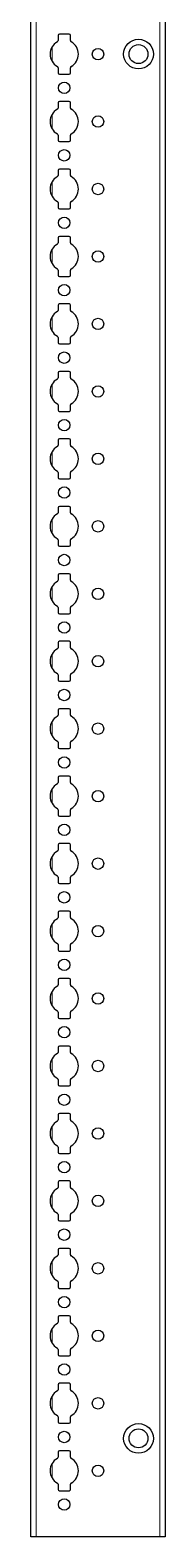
# Model space of a CAD drawing. Header units: millimetres. Extents: x -199 to 2589, y -2047 to 1507.
# Drawn here: x 2539 to 2589, y -852 to -293 of the extents above; entities that cross this region are included whole.
import ezdxf

# ---------------------------------------------------------------- set-up
doc = ezdxf.new("R2010")
doc.units = ezdxf.units.MM

msp = doc.modelspace()

# ---------------------------------------------------------------- linework, layer by layer
at = {"color": 7, "linetype": 'Continuous', "lineweight": 25}
for p, q in [((2539.35, -851.79), (2539.35, 247.21)), ((2589.05, 247.21), (2589.05, -851.79)), ((2549.4, -295.39), (2549.4, -297.27)), ((2553.5, -294.89), (2549.9, -294.89)), ((2554, -297.27), (2554, -295.39)), ((2549.4, -307.32), (2549.4, -309.19)), ((2549.9, -309.69), (2553.5, -309.69)), ((2554, -309.19), (2554, -307.32)), ((2549.4, -320.39), (2549.4, -322.27)), ((2553.5, -319.89), (2549.9, -319.89)), ((2554, -322.27), (2554, -320.39)), ((2549.4, -332.32), (2549.4, -334.19)), ((2549.9, -334.69), (2553.5, -334.69)), ((2554, -334.19), (2554, -332.32)), ((2549.4, -345.39), (2549.4, -347.27)), ((2553.5, -344.89), (2549.9, -344.89)), ((2554, -347.27), (2554, -345.39)), ((2549.4, -357.32), (2549.4, -359.19)), ((2554, -359.19), (2554, -357.32)), ((2549.9, -359.69), (2553.5, -359.69)), ((2549.4, -370.39), (2549.4, -372.27)), ((2553.5, -369.89), (2549.9, -369.89)), ((2554, -372.27), (2554, -370.39)), ((2549.4, -382.32), (2549.4, -384.19)), ((2549.9, -384.69), (2553.5, -384.69)), ((2554, -384.19), (2554, -382.32)), ((2549.4, -395.39), (2549.4, -397.27)), ((2553.5, -394.89), (2549.9, -394.89)), ((2554, -397.27), (2554, -395.39)), ((2549.4, -407.32), (2549.4, -409.19)), ((2554, -409.19), (2554, -407.32)), ((2549.9, -409.69), (2553.5, -409.69)), ((2549.4, -420.39), (2549.4, -422.27)), ((2553.5, -419.89), (2549.9, -419.89)), ((2554, -422.27), (2554, -420.39)), ((2549.4, -432.32), (2549.4, -434.19)), ((2549.9, -434.69), (2553.5, -434.69)), ((2554, -434.19), (2554, -432.32)), ((2549.4, -445.39), (2549.4, -447.27)), ((2553.5, -444.89), (2549.9, -444.89)), ((2554, -447.27), (2554, -445.39)), ((2549.4, -457.32), (2549.4, -459.19)), ((2554, -459.19), (2554, -457.32)), ((2549.9, -459.69), (2553.5, -459.69)), ((2549.4, -470.39), (2549.4, -472.27)), ((2553.5, -469.89), (2549.9, -469.89)), ((2554, -472.27), (2554, -470.39)), ((2549.4, -482.32), (2549.4, -484.19)), ((2549.9, -484.69), (2553.5, -484.69)), ((2554, -484.19), (2554, -482.32)), ((2549.4, -495.39), (2549.4, -497.27)), ((2553.5, -494.89), (2549.9, -494.89)), ((2554, -497.27), (2554, -495.39)), ((2549.4, -507.32), (2549.4, -509.19)), ((2554, -509.19), (2554, -507.32)), ((2549.9, -509.69), (2553.5, -509.69)), ((2549.4, -520.39), (2549.4, -522.27)), ((2553.5, -519.89), (2549.9, -519.89)), ((2554, -522.27), (2554, -520.39)), ((2549.4, -532.32), (2549.4, -534.19)), ((2549.9, -534.69), (2553.5, -534.69)), ((2554, -534.19), (2554, -532.32)), ((2549.4, -545.39), (2549.4, -547.27)), ((2553.5, -544.89), (2549.9, -544.89)), ((2554, -547.27), (2554, -545.39)), ((2549.4, -557.32), (2549.4, -559.19)), ((2554, -559.19), (2554, -557.32)), ((2549.9, -559.69), (2553.5, -559.69)), ((2549.4, -570.39), (2549.4, -572.27)), ((2553.5, -569.89), (2549.9, -569.89)), ((2554, -572.27), (2554, -570.39)), ((2549.4, -582.32), (2549.4, -584.19)), ((2549.9, -584.69), (2553.5, -584.69)), ((2554, -584.19), (2554, -582.32)), ((2549.4, -595.39), (2549.4, -597.27)), ((2553.5, -594.89), (2549.9, -594.89)), ((2554, -597.27), (2554, -595.39)), ((2549.4, -607.32), (2549.4, -609.19)), ((2554, -609.19), (2554, -607.32)), ((2549.9, -609.69), (2553.5, -609.69)), ((2549.4, -620.39), (2549.4, -622.27)), ((2553.5, -619.89), (2549.9, -619.89)), ((2554, -622.27), (2554, -620.39)), ((2549.4, -632.32), (2549.4, -634.19)), ((2549.9, -634.69), (2553.5, -634.69)), ((2554, -634.19), (2554, -632.32)), ((2549.4, -645.39), (2549.4, -647.27)), ((2553.5, -644.89), (2549.9, -644.89)), ((2554, -647.27), (2554, -645.39)), ((2549.4, -657.32), (2549.4, -659.19)), ((2554, -659.19), (2554, -657.32)), ((2549.9, -659.69), (2553.5, -659.69)), ((2553.5, -669.89), (2549.9, -669.89)), ((2549.4, -670.39), (2549.4, -672.27)), ((2554, -672.27), (2554, -670.39)), ((2549.4, -682.32), (2549.4, -684.19)), ((2549.9, -684.69), (2553.5, -684.69)), ((2554, -684.19), (2554, -682.32)), ((2549.4, -695.39), (2549.4, -697.27)), ((2553.5, -694.89), (2549.9, -694.89)), ((2554, -697.27), (2554, -695.39)), ((2549.4, -707.32), (2549.4, -709.19)), ((2554, -709.19), (2554, -707.32)), ((2549.9, -709.69), (2553.5, -709.69)), ((2553.5, -719.89), (2549.9, -719.89)), ((2549.4, -720.39), (2549.4, -722.27)), ((2554, -722.27), (2554, -720.39)), ((2549.4, -732.32), (2549.4, -734.19)), ((2549.9, -734.69), (2553.5, -734.69)), ((2554, -734.19), (2554, -732.32)), ((2549.4, -745.39), (2549.4, -747.27)), ((2553.5, -744.89), (2549.9, -744.89)), ((2554, -747.27), (2554, -745.39)), ((2549.4, -757.32), (2549.4, -759.19)), ((2554, -759.19), (2554, -757.32)), ((2549.9, -759.69), (2553.5, -759.69)), ((2549.4, -770.39), (2549.4, -772.27)), ((2553.5, -769.89), (2549.9, -769.89)), ((2554, -772.27), (2554, -770.39)), ((2549.4, -782.32), (2549.4, -784.19)), ((2549.9, -784.69), (2553.5, -784.69)), ((2554, -784.19), (2554, -782.32)), ((2549.4, -795.39), (2549.4, -797.27)), ((2553.5, -794.89), (2549.9, -794.89)), ((2554, -797.27), (2554, -795.39)), ((2549.4, -807.32), (2549.4, -809.19)), ((2554, -809.19), (2554, -807.32)), ((2549.9, -809.69), (2553.5, -809.69)), ((2549.4, -820.39), (2549.4, -822.27)), ((2553.5, -819.89), (2549.9, -819.89)), ((2554, -822.27), (2554, -820.39)), ((2549.4, -832.32), (2549.4, -834.19)), ((2549.9, -834.69), (2553.5, -834.69)), ((2554, -834.19), (2554, -832.32)), ((2541.35, -851.79), (2539.35, -851.79)), ((2587.05, -851.79), (2541.35, -851.79)), ((2589.05, -851.79), (2587.05, -851.79))]:
    msp.add_line(p, q, dxfattribs=at)
at = {"color": 8, "linetype": 'Continuous', "lineweight": 18}
for p, q in [((2541.35, 247.21), (2541.35, -851.79)), ((2587.05, -851.79), (2587.05, 247.21)), ((2547.2, -299.59), (2547.2, -305)), ((2547.2, -324.59), (2547.2, -330)), ((2547.2, -349.59), (2547.2, -355)), ((2547.2, -374.59), (2547.2, -380)), ((2547.2, -399.59), (2547.2, -405)), ((2547.2, -424.59), (2547.2, -430)), ((2547.2, -449.59), (2547.2, -455)), ((2547.2, -474.59), (2547.2, -480)), ((2547.2, -499.59), (2547.2, -505)), ((2547.2, -524.59), (2547.2, -530)), ((2547.2, -549.59), (2547.2, -555)), ((2547.2, -574.59), (2547.2, -580)), ((2547.2, -599.59), (2547.2, -605)), ((2547.2, -624.59), (2547.2, -630)), ((2547.2, -649.59), (2547.2, -655)), ((2547.2, -674.59), (2547.2, -680)), ((2547.2, -699.59), (2547.2, -705)), ((2547.2, -724.59), (2547.2, -730)), ((2547.2, -749.59), (2547.2, -755)), ((2547.2, -774.59), (2547.2, -780)), ((2547.2, -799.59), (2547.2, -805)), ((2547.2, -824.59), (2547.2, -830))]:
    msp.add_line(p, q, dxfattribs=at)
at = {"color": 7, "linetype": 'Continuous', "lineweight": 25}
for centre, radius in [((2564.2, -302.29), 2.12), ((2579.2, -302.29), 5.5), ((2579.2, -302.29), 3.5), ((2551.7, -314.79), 2.12), ((2564.2, -327.29), 2.12), ((2551.7, -339.79), 2.12), ((2564.2, -352.29), 2.12), ((2551.7, -364.79), 2.12), ((2564.2, -377.29), 2.12), ((2551.7, -389.79), 2.12), ((2564.2, -402.29), 2.12), ((2551.7, -414.79), 2.12), ((2564.2, -427.29), 2.12), ((2551.7, -439.79), 2.12), ((2564.2, -452.29), 2.12), ((2551.7, -464.79), 2.12), ((2564.2, -477.29), 2.12), ((2551.7, -489.79), 2.12), ((2564.2, -502.29), 2.12), ((2551.7, -514.79), 2.12), ((2564.2, -527.29), 2.12), ((2551.7, -539.79), 2.12), ((2564.2, -552.29), 2.12), ((2551.7, -564.79), 2.12), ((2564.2, -577.29), 2.12), ((2551.7, -589.79), 2.12), ((2564.2, -602.29), 2.12), ((2551.7, -614.79), 2.12), ((2564.2, -627.29), 2.12), ((2551.7, -639.79), 2.12), ((2564.2, -652.29), 2.12), ((2551.7, -664.79), 2.12), ((2564.2, -677.29), 2.12), ((2551.7, -689.79), 2.12), ((2564.2, -702.29), 2.12), ((2551.7, -714.79), 2.12), ((2564.2, -727.29), 2.13), ((2551.7, -739.79), 2.12), ((2564.2, -752.29), 2.13), ((2551.7, -764.79), 2.12), ((2564.2, -777.29), 2.13), ((2551.7, -789.79), 2.12), ((2564.2, -802.29), 2.12), ((2551.7, -814.79), 2.12), ((2579.2, -815.29), 5.5), ((2579.2, -815.29), 3.5), ((2564.2, -827.29), 2.12), ((2551.7, -839.79), 2.12)]:
    msp.add_circle(centre, radius, dxfattribs=at)
for centre, radius, start, end in [((2549.9, -295.39), 0.5, 90, 180), ((2553.5, -295.39), 0.5, 0, 90), ((2551.7, -302.29), 5.25, 119.1407, 240.8593), ((2548.9, -297.27), 0.5, 299.1407, 0), ((2554.5, -297.27), 0.5, 180, 240.8593), ((2551.7, -302.29), 5.25, 299.1407, 60.8593), ((2548.9, -307.32), 0.5, 0, 60.8593), ((2554.5, -307.32), 0.5, 119.1407, 180), ((2549.9, -309.19), 0.5, 180, 270), ((2553.5, -309.19), 0.5, 270, 0), ((2551.7, -327.29), 5.25, 119.1407, 240.8593), ((2548.9, -322.27), 0.5, 299.1407, 0), ((2549.9, -320.39), 0.5, 90, 180), ((2553.5, -320.39), 0.5, 0, 90), ((2554.5, -322.27), 0.5, 180, 240.8593), ((2551.7, -327.29), 5.25, 299.1407, 60.8593), ((2548.9, -332.32), 0.5, 0, 60.8593), ((2549.9, -334.19), 0.5, 180, 270), ((2553.5, -334.19), 0.5, 270, 0), ((2554.5, -332.32), 0.5, 119.1407, 180), ((2549.9, -345.39), 0.5, 90, 180), ((2553.5, -345.39), 0.5, 0, 90), ((2551.7, -352.29), 5.25, 119.1407, 240.8593), ((2548.9, -347.27), 0.5, 299.1407, 0), ((2554.5, -347.27), 0.5, 180, 240.8593), ((2551.7, -352.29), 5.25, 299.1407, 60.8593), ((2548.9, -357.32), 0.5, 0, 60.8593), ((2554.5, -357.32), 0.5, 119.1407, 180), ((2549.9, -359.19), 0.5, 180, 270), ((2553.5, -359.19), 0.5, 270, 0), ((2551.7, -377.29), 5.25, 119.1407, 240.8593), ((2548.9, -372.27), 0.5, 299.1407, 0), ((2549.9, -370.39), 0.5, 90, 180), ((2553.5, -370.39), 0.5, 0, 90), ((2554.5, -372.27), 0.5, 180, 240.8593), ((2551.7, -377.29), 5.25, 299.1407, 60.8593), ((2548.9, -382.32), 0.5, 0, 60.8593), ((2549.9, -384.19), 0.5, 180, 270), ((2553.5, -384.19), 0.5, 270, 0), ((2554.5, -382.32), 0.5, 119.1407, 180), ((2549.9, -395.39), 0.5, 90, 180), ((2553.5, -395.39), 0.5, 0, 90), ((2551.7, -402.29), 5.25, 119.1407, 240.8593), ((2548.9, -397.27), 0.5, 299.1407, 0), ((2554.5, -397.27), 0.5, 180, 240.8593), ((2551.7, -402.29), 5.25, 299.1407, 60.8593), ((2548.9, -407.32), 0.5, 0, 60.8593), ((2554.5, -407.32), 0.5, 119.1407, 180), ((2549.9, -409.19), 0.5, 180, 270), ((2553.5, -409.19), 0.5, 270, 0), ((2551.7, -427.29), 5.25, 119.1407, 240.8593), ((2548.9, -422.27), 0.5, 299.1407, 0), ((2549.9, -420.39), 0.5, 90, 180), ((2553.5, -420.39), 0.5, 0, 90), ((2554.5, -422.27), 0.5, 180, 240.8593), ((2551.7, -427.29), 5.25, 299.1407, 60.8593), ((2548.9, -432.32), 0.5, 0, 60.8593), ((2549.9, -434.19), 0.5, 180, 270), ((2553.5, -434.19), 0.5, 270, 0), ((2554.5, -432.32), 0.5, 119.1407, 180), ((2549.9, -445.39), 0.5, 90, 180), ((2553.5, -445.39), 0.5, 0, 90), ((2551.7, -452.29), 5.25, 119.1407, 240.8593), ((2548.9, -447.27), 0.5, 299.1407, 0), ((2554.5, -447.27), 0.5, 180, 240.8593), ((2551.7, -452.29), 5.25, 299.1407, 60.8593), ((2548.9, -457.32), 0.5, 0, 60.8593), ((2554.5, -457.32), 0.5, 119.1407, 180), ((2549.9, -459.19), 0.5, 180, 270), ((2553.5, -459.19), 0.5, 270, 0), ((2551.7, -477.29), 5.25, 119.1407, 240.8593), ((2548.9, -472.27), 0.5, 299.1407, 0), ((2549.9, -470.39), 0.5, 90, 180), ((2553.5, -470.39), 0.5, 0, 90), ((2554.5, -472.27), 0.5, 180, 240.8593), ((2551.7, -477.29), 5.25, 299.1407, 60.8593), ((2548.9, -482.32), 0.5, 0, 60.8593), ((2549.9, -484.19), 0.5, 180, 270), ((2553.5, -484.19), 0.5, 270, 0), ((2554.5, -482.32), 0.5, 119.1407, 180), ((2549.9, -495.39), 0.5, 90, 180), ((2553.5, -495.39), 0.5, 0, 90), ((2551.7, -502.29), 5.25, 119.1407, 240.8593), ((2548.9, -497.27), 0.5, 299.1407, 0), ((2554.5, -497.27), 0.5, 180, 240.8593), ((2551.7, -502.29), 5.25, 299.1407, 60.8593), ((2548.9, -507.32), 0.5, 0, 60.8593), ((2554.5, -507.32), 0.5, 119.1407, 180), ((2549.9, -509.19), 0.5, 180, 270), ((2553.5, -509.19), 0.5, 270, 0), ((2551.7, -527.29), 5.25, 119.1407, 240.8593), ((2548.9, -522.27), 0.5, 299.1407, 0), ((2549.9, -520.39), 0.5, 90, 180), ((2553.5, -520.39), 0.5, 0, 90), ((2554.5, -522.27), 0.5, 180, 240.8593), ((2551.7, -527.29), 5.25, 299.1407, 60.8593), ((2548.9, -532.32), 0.5, 0, 60.8593), ((2549.9, -534.19), 0.5, 180, 270), ((2553.5, -534.19), 0.5, 270, 0), ((2554.5, -532.32), 0.5, 119.1407, 180), ((2549.9, -545.39), 0.5, 90, 180), ((2553.5, -545.39), 0.5, 0, 90), ((2551.7, -552.29), 5.25, 119.1407, 240.8593), ((2548.9, -547.27), 0.5, 299.1407, 0), ((2554.5, -547.27), 0.5, 180, 240.8593), ((2551.7, -552.29), 5.25, 299.1407, 60.8593), ((2548.9, -557.32), 0.5, 0, 60.8593), ((2554.5, -557.32), 0.5, 119.1407, 180), ((2549.9, -559.19), 0.5, 180, 270), ((2553.5, -559.19), 0.5, 270, 0), ((2551.7, -577.29), 5.25, 119.1407, 240.8593), ((2548.9, -572.27), 0.5, 299.1407, 0), ((2549.9, -570.39), 0.5, 90, 180), ((2553.5, -570.39), 0.5, 0, 90), ((2554.5, -572.27), 0.5, 180, 240.8593), ((2551.7, -577.29), 5.25, 299.1407, 60.8593), ((2548.9, -582.32), 0.5, 0, 60.8593), ((2549.9, -584.19), 0.5, 180, 270), ((2553.5, -584.19), 0.5, 270, 0), ((2554.5, -582.32), 0.5, 119.1407, 180), ((2548.9, -597.27), 0.5, 299.1407, 0), ((2549.9, -595.39), 0.5, 90, 180), ((2553.5, -595.39), 0.5, 0, 90), ((2554.5, -597.27), 0.5, 180, 240.8593), ((2551.7, -602.29), 5.25, 119.1407, 240.8593), ((2551.7, -602.29), 5.25, 299.1407, 60.8593), ((2548.9, -607.32), 0.5, 0, 60.8593), ((2554.5, -607.32), 0.5, 119.1407, 180), ((2549.9, -609.19), 0.5, 180, 270), ((2553.5, -609.19), 0.5, 270, 0), ((2551.7, -627.29), 5.25, 119.1407, 240.8593), ((2548.9, -622.27), 0.5, 299.1407, 0), ((2549.9, -620.39), 0.5, 90, 180), ((2553.5, -620.39), 0.5, 0, 90), ((2554.5, -622.27), 0.5, 180, 240.8593), ((2551.7, -627.29), 5.25, 299.1407, 60.8593), ((2548.9, -632.32), 0.5, 0, 60.8593), ((2549.9, -634.19), 0.5, 180, 270), ((2553.5, -634.19), 0.5, 270, 0), ((2554.5, -632.32), 0.5, 119.1407, 180), ((2551.7, -652.29), 5.25, 119.1407, 240.8593), ((2548.9, -647.27), 0.5, 299.1407, 0), ((2549.9, -645.39), 0.5, 90, 180), ((2553.5, -645.39), 0.5, 0, 90), ((2554.5, -647.27), 0.5, 180, 240.8593), ((2551.7, -652.29), 5.25, 299.1407, 60.8593), ((2548.9, -657.32), 0.5, 0, 60.8593), ((2554.5, -657.32), 0.5, 119.1407, 180), ((2549.9, -659.19), 0.5, 180, 270), ((2553.5, -659.19), 0.5, 270, 0), ((2549.9, -670.39), 0.5, 90, 180), ((2553.5, -670.39), 0.5, 0, 90), ((2551.7, -677.29), 5.25, 119.1407, 240.8593), ((2548.9, -672.27), 0.5, 299.1407, 0), ((2554.5, -672.27), 0.5, 180, 240.8593), ((2551.7, -677.29), 5.25, 299.1407, 60.8593), ((2548.9, -682.32), 0.5, 0, 60.8593), ((2549.9, -684.19), 0.5, 180, 270), ((2553.5, -684.19), 0.5, 270, 0), ((2554.5, -682.32), 0.5, 119.1407, 180), ((2551.7, -702.29), 5.25, 119.1407, 240.8593), ((2548.9, -697.27), 0.5, 299.1407, 0), ((2549.9, -695.39), 0.5, 90, 180), ((2553.5, -695.39), 0.5, 0, 90), ((2554.5, -697.27), 0.5, 180, 240.8593), ((2551.7, -702.29), 5.25, 299.1407, 60.8593), ((2548.9, -707.32), 0.5, 0, 60.8593), ((2554.5, -707.32), 0.5, 119.1407, 180), ((2549.9, -709.19), 0.5, 180, 270), ((2553.5, -709.19), 0.5, 270, 0), ((2549.9, -720.39), 0.5, 90, 180), ((2553.5, -720.39), 0.5, 0, 90), ((2551.7, -727.29), 5.25, 119.1407, 240.8593), ((2548.9, -722.27), 0.5, 299.1407, 0), ((2554.5, -722.27), 0.5, 180, 240.8593), ((2551.7, -727.29), 5.25, 299.1407, 60.8593), ((2548.9, -732.32), 0.5, 0, 60.8593), ((2549.9, -734.19), 0.5, 180, 270), ((2553.5, -734.19), 0.5, 270, 0), ((2554.5, -732.32), 0.5, 119.1407, 180), ((2551.7, -752.29), 5.25, 119.1407, 240.8593), ((2548.9, -747.27), 0.5, 299.1407, 0), ((2549.9, -745.39), 0.5, 90, 180), ((2553.5, -745.39), 0.5, 0, 90), ((2554.5, -747.27), 0.5, 180, 240.8593), ((2551.7, -752.29), 5.25, 299.1407, 60.8593), ((2548.9, -757.32), 0.5, 0, 60.8593), ((2549.9, -759.19), 0.5, 180, 270), ((2553.5, -759.19), 0.5, 270, 0), ((2554.5, -757.32), 0.5, 119.1407, 180), ((2549.9, -770.39), 0.5, 90, 180), ((2553.5, -770.39), 0.5, 0, 90), ((2551.7, -777.29), 5.25, 119.1407, 240.8593), ((2548.9, -772.27), 0.5, 299.1407, 0), ((2554.5, -772.27), 0.5, 180, 240.8593), ((2551.7, -777.29), 5.25, 299.1407, 60.8593), ((2548.9, -782.32), 0.5, 0, 60.8593), ((2549.9, -784.19), 0.5, 180, 270), ((2553.5, -784.19), 0.5, 270, 0), ((2554.5, -782.32), 0.5, 119.1407, 180), ((2551.7, -802.29), 5.25, 119.1407, 240.8593), ((2548.9, -797.27), 0.5, 299.1407, 0), ((2549.9, -795.39), 0.5, 90, 180), ((2553.5, -795.39), 0.5, 0, 90), ((2554.5, -797.27), 0.5, 180, 240.8593), ((2551.7, -802.29), 5.25, 299.1407, 60.8593), ((2548.9, -807.32), 0.5, 0, 60.8593), ((2549.9, -809.19), 0.5, 180, 270), ((2553.5, -809.19), 0.5, 270, 0), ((2554.5, -807.32), 0.5, 119.1407, 180), ((2549.9, -820.39), 0.5, 90, 180), ((2553.5, -820.39), 0.5, 0, 90), ((2551.7, -827.29), 5.25, 119.1407, 240.8593), ((2548.9, -822.27), 0.5, 299.1407, 0), ((2554.5, -822.27), 0.5, 180, 240.8593), ((2551.7, -827.29), 5.25, 299.1407, 60.8593), ((2548.9, -832.32), 0.5, 0, 60.8593), ((2554.5, -832.32), 0.5, 119.1407, 180), ((2549.9, -834.19), 0.5, 180, 270), ((2553.5, -834.19), 0.5, 270, 0)]:
    msp.add_arc(centre, radius, start, end, dxfattribs=at)

doc.saveas('drawing.dxf')
